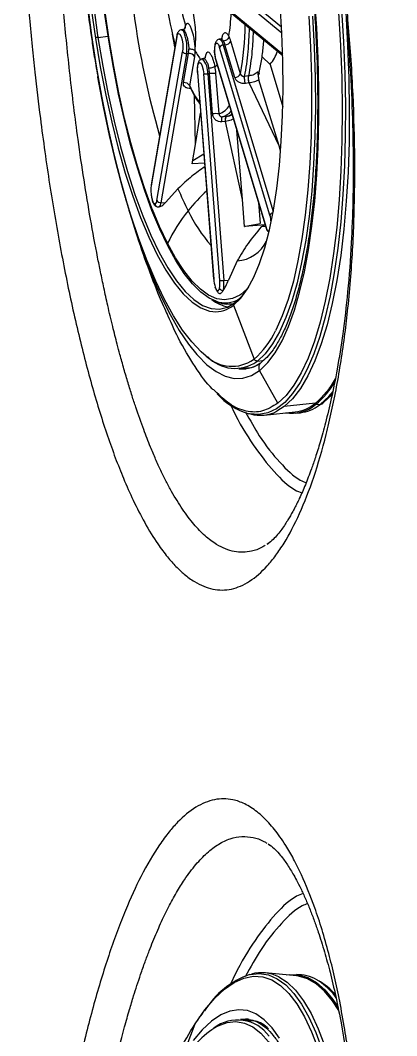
# Model space of a CAD drawing. Extents: x 526 to 610, y 679 to 808.
# Drawn here: x 600.37 to 602.56, y 721.71 to 727.6 of the extents above; entities that cross this region are included whole.
import ezdxf

# ---------------------------------------------------------------- set-up
doc = ezdxf.new("R2010")
doc.units = 0
doc.header["$MEASUREMENT"] = 0
doc.layers.add('1', color=4, linetype='Continuous')

# ---------------------------------------------------------------- blocks, each defined once
blk = doc.blocks.new('JETSETTER LX')
at = {"layer": '1', "color": 3, "linetype": 'Continuous', "lineweight": 25}
for p, q in [((75.7655, 30.6437), (75.4226, 30.9255)), ((75.4399, 30.9464), (75.7637, 30.6802)), ((75.4259, 30.8054), (75.7699, 30.5226)), ((75.4322, 30.7921), (75.7701, 30.5144)), ((75.1921, 30.6646), (75.1815, 30.6628)), ((74.6978, 30.619), (74.757, 30.6254)), ((75.1554, 30.6279), (75.0062, 29.7646)), ((75.1559, 30.6226), (75.0068, 29.7592)), ((75.4127, 30.6102), (75.4021, 30.6085)), ((75.4168, 30.6101), (75.4104, 30.6099)), ((75.5258, 30.4081), (75.4688, 30.5978)), ((75.696, 29.5895), (75.4037, 30.5616)), ((75.435, 30.5764), (75.4248, 30.575)), ((75.4248, 30.575), (75.7147, 29.611)), ((75.492, 30.3868), (75.435, 30.5764)), ((75.0401, 29.6731), (75.1893, 30.5365)), ((75.2124, 30.5248), (75.0632, 29.6614)), ((75.1935, 30.3571), (75.2226, 30.5255)), ((75.2226, 30.5255), (75.2124, 30.5248)), ((75.2304, 30.3383), (75.2595, 30.5067)), ((75.3134, 30.4973), (75.3027, 30.4956)), ((75.3027, 30.4956), (75.3053, 30.4955)), ((75.3099, 30.4961), (75.3124, 30.4966)), ((75.3827, 30.4852), (75.675, 29.5131)), ((75.3828, 30.4889), (75.675, 29.5168)), ((75.6502, 30.5063), (75.6965, 30.4624)), ((75.6965, 30.4624), (75.7706, 30.216)), ((75.2753, 30.4171), (75.3687, 29.2191)), ((75.2761, 30.4167), (75.3695, 29.2187)), ((75.405, 29.21), (75.3115, 30.408)), ((75.3452, 30.4095), (75.335, 30.4085)), ((75.335, 30.4085), (75.4284, 29.2105)), ((75.3634, 30.1758), (75.3452, 30.4095)), ((75.4009, 30.1766), (75.3827, 30.4103)), ((75.572, 30.3964), (75.5492, 30.3932)), ((75.572, 30.3964), (75.5738, 30.3965)), ((75.7495, 29.9912), (75.6321, 30.3736)), ((75.5752, 30.3551), (75.5538, 30.3522)), ((75.7495, 29.9912), (75.5752, 30.3551)), ((75.2638, 29.9986), (75.259, 30.2811)), ((75.2638, 29.9986), (75.2938, 30.1803)), ((75.4386, 30.1321), (75.4171, 30.1299)), ((75.4438, 30.1613), (75.4208, 30.1588)), ((75.5371, 29.6794), (75.4386, 30.1321)), ((75.4438, 30.1613), (75.4456, 30.1615)), ((75.455, 30.1631), (75.4771, 30.1712)), ((75.5371, 29.6794), (75.5041, 30.0815)), ((75.2443, 29.886), (75.2638, 29.9986)), ((75.7582, 29.9623), (75.7495, 29.9912)), ((75.2474, 29.9038), (75.2495, 29.905)), ((75.2495, 29.905), (75.3122, 29.9442)), ((75.3164, 29.89), (75.2443, 29.886)), ((75.1624, 29.7425), (75.0899, 29.6632)), ((75.0632, 29.6614), (75.0899, 29.6632)), ((75.5493, 29.5231), (75.5371, 29.6794)), ((75.6303, 29.6619), (75.6398, 29.5401)), ((75.0457, 29.6367), (75.0496, 29.6371)), ((75.0496, 29.6366), (75.0485, 29.6366)), ((75.5543, 29.5248), (75.6398, 29.5401)), ((75.6701, 29.5335), (75.5493, 29.5231)), ((75.672, 29.523), (75.6453, 29.5207)), ((75.5065, 29.3237), (75.4551, 29.2131)), ((75.4284, 29.2105), (75.4551, 29.2131)), ((75.4691, 29.0748), (75.4858, 29.0766)), ((75.4852, 29.0684), (75.6036, 28.7554)), ((75.6234, 28.7436), (75.6571, 28.7465)), ((75.5158, 28.6988), (75.5615, 28.7028)), ((75.5173, 28.6989), (75.5533, 28.698)), ((75.5663, 28.7008), (75.5507, 28.702)), ((75.5533, 28.698), (75.5589, 28.6985)), ((75.7414, 28.4992), (75.6356, 28.6887)), ((75.7793, 28.48), (75.7369, 28.4528)), ((75.9595, 28.4991), (75.7793, 28.48)), ((75.9606, 28.4914), (75.9901, 28.4945)), ((75.9826, 28.4889), (75.9901, 28.4945)), ((75.9949, 28.4944), (76.0031, 28.4997)), ((75.6622, 28.4301), (75.8424, 28.4492)), ((75.8432, 28.4414), (75.8727, 28.4445)), ((75.6907, 27.6901), (75.6801, 27.6833)), ((75.689, 25.9427), (75.6961, 25.9381)), ((75.8492, 25.1816), (75.669, 25.1986)), ((75.8794, 25.1866), (75.85, 25.1894)), ((75.1967, 24.7306), (75.2621, 24.9037)), ((75.5714, 24.9248), (75.5257, 24.9283)), ((75.5484, 24.9247), (75.576, 24.9243)), ((75.5763, 24.9281), (75.5688, 24.929))]:
    blk.add_line(p, q, dxfattribs=at)
at = {"layer": '1', "color": 3, "linetype": 'Continuous', "lineweight": 25, "flags": 128}
for points in [[(75.6385, 28.691), (75.6836, 28.7344), (75.7262, 28.7912), (75.7663, 28.8609), (75.8035, 28.9433), (75.8376, 29.0377), (75.8684, 29.1438), (75.8958, 29.2607), (75.9195, 29.388), (75.9395, 29.5247), (75.9556, 29.6702), (75.9678, 29.8235), (75.9759, 29.9838), (75.9799, 30.1501), (75.9798, 30.3215), (75.9757, 30.4969), (75.9674, 30.6753), (75.9551, 30.8558)], [(75.9437, 30.7419), (75.9533, 30.5626), (75.9587, 30.3861), (75.9599, 30.2134), (75.9569, 30.0456), (75.9497, 29.8838), (75.9383, 29.729), (75.9228, 29.582), (75.9034, 29.4438), (75.8801, 29.3153), (75.8531, 29.1972), (75.8225, 29.0903), (75.7885, 28.9952), (75.7514, 28.9125), (75.7113, 28.8428), (75.6686, 28.7863), (75.6234, 28.7436)], [(75.9219, 30.7417), (75.9315, 30.5635), (75.9369, 30.388), (75.938, 30.2164), (75.9351, 30.0496), (75.9279, 29.8888), (75.9166, 29.7349), (75.9012, 29.5888), (75.8819, 29.4515), (75.8587, 29.3237), (75.8319, 29.2064), (75.8015, 29.1001), (75.7677, 29.0056), (75.7308, 28.9234), (75.7289, 28.9196)], [(74.6364, 30.8101), (74.6603, 30.6301), (74.6878, 30.4523), (74.7188, 30.2778), (74.753, 30.1076), (74.7903, 29.9427), (74.8304, 29.7841), (74.8732, 29.6327), (74.9183, 29.4894), (74.9655, 29.355), (75.0145, 29.2302), (75.0651, 29.116), (75.117, 29.0128), (75.1697, 28.9213), (75.2231, 28.8421), (75.2715, 28.7816)], [(75.4852, 29.0684), (75.5268, 29.1084), (75.566, 29.1621), (75.6024, 29.229), (75.6359, 29.3087), (75.6661, 29.4007), (75.6929, 29.5042), (75.716, 29.6185), (75.7353, 29.7428), (75.7507, 29.8762), (75.762, 30.0178), (75.7692, 30.1664), (75.7722, 30.3211), (75.7709, 30.4807), (75.7655, 30.6441), (75.7558, 30.8101)], [(74.8889, 32.9409), (74.8461, 32.8996), (74.806, 32.8439), (74.7687, 32.7742), (74.7346, 32.691), (74.704, 32.5949), (74.677, 32.4868), (74.654, 32.3674), (74.6349, 32.2376), (74.6201, 32.0984), (74.6096, 31.9509), (74.6035, 31.7962), (74.6018, 31.6355), (74.6046, 31.47), (74.6118, 31.3009), (74.6234, 31.1296), (74.6393, 30.9573), (74.6594, 30.7854), (74.6834, 30.6152)], [(75.1025, 29.4114), (75.0561, 29.5088), (75.0111, 29.617), (74.9678, 29.7353), (74.9265, 29.8628), (74.8876, 29.9985), (74.8513, 30.1415), (74.8178, 30.2908), (74.7874, 30.4453), (74.7603, 30.6039), (74.7368, 30.7654)], [(75.0143, 29.6211), (75.011, 29.6297), (74.9681, 29.7469), (74.9272, 29.8732), (74.8886, 30.0076), (74.8526, 30.1493), (74.8194, 30.2973), (74.7893, 30.4503), (74.7625, 30.6074), (74.7392, 30.7674), (74.7195, 30.9292), (74.7037, 31.0915), (74.6917, 31.2533), (74.6837, 31.4133), (74.6798, 31.5704), (74.68, 31.7235), (74.6842, 31.8715), (74.6925, 32.0132), (74.7048, 32.1478), (74.7209, 32.2741), (74.7409, 32.3913), (74.7634, 32.4941)], [(76.1119, 30.7812), (76.1234, 30.5936), (76.1308, 30.4082), (76.1341, 30.2262), (76.1334, 30.0484), (76.1286, 29.8758), (76.1196, 29.7094), (76.1067, 29.5499), (76.0899, 29.3983), (76.0691, 29.2554), (76.0446, 29.122), (76.0166, 28.9986), (75.985, 28.8861), (75.9501, 28.785), (75.9122, 28.6958), (75.8713, 28.619), (75.8277, 28.5551), (75.7817, 28.5044), (75.7334, 28.4671), (75.6832, 28.4434), (75.6313, 28.4335), (75.578, 28.4374), (75.5736, 28.4383)], [(76.0091, 31.5297), (76.0363, 31.3397), (76.0596, 31.148), (76.0791, 30.9556), (76.0944, 30.7635), (76.1056, 30.5729), (76.1126, 30.3847), (76.1154, 30.2002), (76.1139, 30.0202), (76.1081, 29.8459), (76.0981, 29.6781), (76.084, 29.5179), (76.0657, 29.366), (76.0435, 29.2234), (76.0174, 29.0909), (75.9876, 28.9692), (75.9542, 28.859), (75.9175, 28.7608), (75.8776, 28.6753), (75.8348, 28.603), (75.7893, 28.5441), (75.7414, 28.4992)], [(74.6634, 30.874), (74.6731, 30.795), (74.6961, 30.6307)], [(76.135, 30.7717), (76.1355, 30.7648), (76.1468, 30.5724), (76.1539, 30.3826), (76.1567, 30.1964), (76.1551, 30.0148), (76.1493, 29.8389), (76.1392, 29.6696), (76.125, 29.5079), (76.1066, 29.3547), (76.0841, 29.2108), (76.0578, 29.0771), (76.0277, 28.9543), (75.9941, 28.8431), (75.957, 28.744), (75.9168, 28.6578), (75.8736, 28.5847), (75.8276, 28.5254), (75.7793, 28.48)], [(74.6834, 30.6152), (74.7114, 30.4479), (74.7429, 30.2849), (74.7778, 30.1273), (74.8158, 29.9764), (74.8566, 29.8334), (74.9, 29.6992), (74.9455, 29.575), (74.9929, 29.4617), (75.0418, 29.3601), (75.0917, 29.271), (75.1424, 29.1952), (75.1934, 29.1331), (75.2444, 29.0852), (75.295, 29.0519), (75.3447, 29.0336), (75.3644, 29.0304)], [(74.6978, 30.619), (74.7256, 30.4529), (74.753, 30.3095)], [(75.144, 30.5623), (75.1415, 30.5754), (75.1302, 30.6383)], [(75.1559, 30.6226), (75.1602, 30.6364), (75.1663, 30.6415), (75.1733, 30.6372), (75.1803, 30.6241), (75.1861, 30.6042), (75.1898, 30.5806), (75.1909, 30.5568), (75.1893, 30.5365)], [(75.4021, 30.6085), (75.4022, 30.6085), (75.4068, 30.6076), (75.4115, 30.6035), (75.4162, 30.5966), (75.4207, 30.5869), (75.4248, 30.575)], [(75.3828, 30.4889), (75.3778, 30.5108), (75.3752, 30.535), (75.3753, 30.5576), (75.3781, 30.5753), (75.3833, 30.5855), (75.39, 30.5864), (75.3971, 30.578), (75.4037, 30.5616)], [(75.3828, 30.4889), (75.3825, 30.4867), (75.3827, 30.4852)], [(75.2761, 30.4167), (75.2756, 30.44), (75.2779, 30.4591), (75.2826, 30.4711), (75.289, 30.4741), (75.2962, 30.4677), (75.3029, 30.4529), (75.3084, 30.4319), (75.3115, 30.408)], [(75.3263, 28.7724), (75.2963, 28.798), (75.2429, 28.8541), (75.1895, 28.9235), (75.1365, 29.0057), (75.0843, 29.1003), (75.0331, 29.2066), (74.9833, 29.324), (74.9352, 29.4517), (74.8891, 29.5891), (74.8452, 29.7352), (74.8038, 29.8891), (74.7652, 30.05), (74.7296, 30.2167), (74.6973, 30.3884), (74.6966, 30.3924)], [(75.2761, 30.4167), (75.2754, 30.417), (75.2753, 30.4171)], [(74.753, 30.3095), (74.7569, 30.2909), (74.7915, 30.1344), (74.8293, 29.9846), (74.8699, 29.8425), (74.9129, 29.7093), (74.9581, 29.5859), (75.0052, 29.4733), (75.0537, 29.3724), (75.1033, 29.284), (75.1537, 29.2086), (75.2044, 29.1469), (75.255, 29.0994), (75.3052, 29.0664), (75.3546, 29.0481), (75.4028, 29.0447), (75.4494, 29.0563), (75.4941, 29.0827)], [(75.1015, 29.426), (75.0555, 29.5225), (75.0143, 29.6211)], [(75.675, 29.5131), (75.6747, 29.5147), (75.675, 29.5168)], [(75.5264, 29.1297), (75.5208, 29.1259), (75.4778, 29.1052), (75.4331, 29.0983), (75.3871, 29.1051), (75.34, 29.1257), (75.2923, 29.1599), (75.2442, 29.2074), (75.1962, 29.2679), (75.1485, 29.3409), (75.1015, 29.426)], [(75.3831, 29.09), (75.3432, 29.1083), (75.295, 29.1428), (75.2465, 29.1907), (75.198, 29.2518), (75.1499, 29.3255), (75.1025, 29.4114)], [(75.3687, 29.2191), (75.3688, 29.219), (75.3695, 29.2187)], [(75.4941, 29.0827), (75.5364, 29.1235), (75.5728, 29.1732)], [(75.5699, 29.1687), (75.5619, 29.1602), (75.5264, 29.1297)], [(75.2715, 28.7816), (75.2769, 28.7756), (75.3306, 28.7222), (75.384, 28.6822), (75.4368, 28.6559), (75.4886, 28.6433), (75.5393, 28.6446), (75.5884, 28.6598), (75.6356, 28.6887)], [(75.9901, 28.4945), (76.0375, 28.5388), (76.062, 28.5681)], [(76.0573, 28.5511), (76.0552, 28.5488), (76.0079, 28.5046)], [(75.5792, 25.1893), (75.5805, 25.1896), (75.6344, 25.195), (75.6871, 25.1866), (75.7382, 25.1644), (75.7876, 25.1285), (75.8349, 25.0791), (75.8799, 25.0166), (75.9224, 24.9411), (75.9621, 24.8532), (75.9988, 24.7532), (76.0323, 24.6418), (76.0625, 24.5194), (76.0891, 24.3869), (76.1121, 24.2448), (76.1313, 24.094), (76.1467, 23.9352), (76.158, 23.7692)], [(75.7928, 25.1869), (75.8095, 25.1892), (75.8631, 25.1877), (75.9153, 25.1723), (75.9659, 25.1431), (76.0145, 25.1002), (76.0609, 25.0439), (76.0917, 24.9972)], [(75.2621, 24.9036), (75.3185, 24.9839), (75.3753, 25.0508), (75.4321, 25.104), (75.4888, 25.1433), (75.5448, 25.1683), (75.6, 25.179), (75.6541, 25.1753), (75.7066, 25.1572), (75.7574, 25.1249), (75.8061, 25.0784), (75.8525, 25.0181), (75.8963, 24.9442), (75.9372, 24.8573), (75.9751, 24.7578), (76.0097, 24.6462), (76.0409, 24.5232), (76.0684, 24.3895), (76.0921, 24.2458), (76.1119, 24.0929), (76.1276, 23.9316), (76.1392, 23.7629)], [(75.7479, 25.1751), (75.7951, 25.1444), (75.8442, 25.0975), (75.891, 25.0366), (75.9352, 24.9622), (75.9766, 24.8744), (76.0148, 24.774), (76.0497, 24.6614), (76.0811, 24.5373), (76.1089, 24.4024), (76.1328, 24.2574), (76.1528, 24.1031), (76.1686, 23.9404), (76.1803, 23.7702)], [(76.0965, 24.9793), (76.0596, 25.0365), (76.0133, 25.0927), (75.9648, 25.1354), (75.9144, 25.1645), (75.8623, 25.1799), (75.8492, 25.1816)], [(75.7512, 24.8202), (75.7081, 24.8801), (75.6626, 24.9268), (75.6151, 24.9599), (75.5658, 24.9793), (75.5151, 24.9848), (75.4632, 24.9764), (75.4104, 24.9542), (75.357, 24.9182), (75.3034, 24.8688), (75.2498, 24.8061)], [(75.3914, 24.8895), (75.3946, 24.8912), (75.447, 24.9108), (75.4984, 24.9164), (75.5486, 24.9077), (75.5972, 24.885), (75.6439, 24.8483), (75.6884, 24.7978), (75.7141, 24.7609)], [(75.5688, 24.929), (75.5539, 24.9298), (75.5268, 24.9282)]]:
    blk.add_lwpolyline(points, dxfattribs=at)
at = {"layer": '1', "color": 3, "linetype": 'Continuous', "lineweight": 25}
for centre, radius, start, end in [((76.7328, 31.1327), 1.5906, 190.1057, 196.22642), ((77.5686, 31.2217), 2.5072, 189.27574, 194.94556), ((79.9576, 31.4506), 5.0985, 187.78484, 195.95286), ((74.3332, 30.8047), 1.1386, 350.97655, 357.76706), ((75.1742, 30.6374), 0.0265, 5.73861, 74.06608), ((75.2862, 30.6515), 0.0886, 155.4957, 171.67471), ((73.8588, 30.709), 1.694, 349.76881, 359.46264), ((73.5125, 30.7211), 2.065, 354.87607, 358.67038), ((74.6988, 30.5862), 0.0328, 91.71631, 117.92352), ((81.4717, 31.662), 6.8537, 188.65481, 188.75357), ((75.1651, 30.6263), 0.00986, 170.4582, 202.08698), ((74.9655, 30.5577), 0.249, 352.4002, 19.29498), ((75.4328, 30.6172), 0.0409, 273.03915, 331.61655), ((75.3128, 30.553), 0.1623, 16.00515, 26.79013), ((73.5672, 30.7214), 2.0347, 354.86349, 358.09031), ((75.055, 30.5527), 0.1698, 350.7641, 359.19064), ((75.028, 30.5444), 0.2345, 350.76411, 359.19072), ((75.5511, 30.6869), 0.3233, 206.8034, 218.0652), ((75.4262, 30.5494), 0.0256, 93.03915, 151.61655), ((75.3221, 30.544), 0.1175, 16.00553, 26.78749), ((74.1965, 30.6611), 1.4025, 349.12739, 355.01745), ((75.544, 30.5975), 0.2034, 318.48178, 343.56837), ((75.2095, 30.5477), 0.0231, 209.09973, 277.1247), ((75.2272, 30.4887), 0.037, 29.09973, 97.1247), ((75.2162, 30.4166), 0.119, 356.08588, 41.52784), ((74.1742, 30.6582), 1.4004, 349.08975, 355.02055), ((75.0537, 30.3869), 0.2923, 4.43613, 10.29509), ((75.353, 30.5057), 0.0597, 294.14325, 308.95771), ((74.98, 30.3791), 0.4039, 4.43611, 10.29647), ((75.3209, 30.5143), 0.1068, 264.95209, 277.54905), ((75.3676, 30.2402), 0.1708, 84.95209, 97.54905), ((75.4898, 30.4276), 0.0409, 273.03915, 331.61656), ((75.1981, 30.3203), 0.037, 29.09973, 97.1247), ((75.7348, 30.5708), 0.5554, 204.7392, 216.63568), ((75.3661, 30.2815), 0.1105, 288.3729, 329.19599), ((75.3952, 30.252), 0.0966, 285.40732, 321.59277), ((75.3859, 30.0065), 0.1708, 84.95209, 97.54905), ((75.4268, 30.2396), 0.0803, 283.54956, 307.53289), ((75.1791, 29.7348), 0.174, 171.94235, 187.46851), ((75.0159, 29.7629), 0.00986, 170.4582, 202.08698), ((76.8589, 30.4472), 1.8371, 202.55548, 206.95908), ((76.1032, 28.9058), 1.1312, 133.20035, 141.21288), ((75.0221, 29.6711), 0.0182, 292.3762, 6.48398), ((75.0603, 29.6844), 0.0231, 209.09973, 277.1247), ((75.0377, 29.6592), 0.0256, 297.5851, 4.87675), ((76.0021, 28.9847), 1.0029, 141.11021, 153.89718), ((76.0407, 30.0116), 0.9105, 205.87222, 220.99445), ((75.7175, 29.5782), 0.0243, 100.47491, 152.20339), ((75.5028, 29.5342), 0.2009, 4.72617, 15.97333), ((75.715, 29.5231), 0.0405, 189.0116, 231.09267), ((75.1133, 29.4194), 0.0135, 151.13098, 216.44619), ((75.4917, 29.529), 0.2058, 274.10407, 333.99371), ((75.555, 29.231), 0.1859, 183.80393, 198.64923), ((75.2603, 29.195), 0.1454, 348.35251, 5.88759), ((75.4143, 29.3163), 0.1068, 264.95209, 277.54905), ((75.2381, 29.1908), 0.1913, 348.35251, 5.88759), ((75.4987, 29.2849), 0.2319, 232.81652, 258.54135), ((75.3789, 29.1954), 0.1656, 264.9811, 309.93875), ((75.4523, 29.2389), 0.1648, 243.3733, 282.44643), ((75.4361, 29.2391), 0.1582, 250.4221, 301.2189), ((75.4956, 29.0718), 0.011, 97.68779, 198.24266), ((75.2892, 29.1252), 0.4854, 310.36656, 334.92761), ((75.4752, 28.9303), 0.217, 226.66963, 305.28856), ((75.4934, 28.9235), 0.2221, 223.68745, 304.87486), ((75.4369, 28.9709), 0.2725, 306.9292, 307.72118), ((75.4557, 28.9604), 0.2741, 306.9307, 307.71978), ((75.46, 28.9158), 0.2871, 307.71964, 308.46111), ((75.6368, 28.8862), 0.504, 309.81083, 330.83619), ((75.6412, 28.8756), 0.4997, 309.74351, 330.09981), ((75.6857, 28.8215), 0.3993, 222.10105, 253.68628), ((75.821, 28.6577), 0.2171, 260.88471, 310.02941), ((75.8158, 28.6739), 0.2263, 276.74074, 309.40619), ((75.8466, 28.6673), 0.2243, 276.67285, 307.31572), ((75.9875, 28.5199), 0.0255, 275.83342, 323.14405), ((75.6401, 28.6384), 0.2093, 254.22109, 297.53833), ((75.744, 24.7159), 0.5013, 109.19795, 148.45538), ((75.6488, 24.9851), 0.2143, 62.47057, 106.25351), ((75.8556, 24.9588), 0.2291, 52.53336, 84.02552), ((75.8102, 24.847), 0.3483, 39.89734, 61.82598), ((75.7564, 24.818), 0.4012, 35.99463, 53.5263), ((75.5086, 24.7012), 0.224, 35.55019, 127.91722), ((75.7127, 24.3668), 0.6136, 121.57409, 149.84356)]:
    blk.add_arc(centre, radius, start, end, dxfattribs=at)
for points, knots in [([(75.072, 33.3372), (75.0738, 33.3376), (75.0893, 33.3406), (75.118, 33.3353), (75.1609, 33.3205), (75.2051, 33.2937), (75.2516, 33.2546), (75.2988, 33.204), (75.3466, 33.142), (75.3946, 33.0687), (75.4425, 32.9843), (75.49, 32.8892), (75.5367, 32.7839), (75.5822, 32.6691), (75.6263, 32.5453), (75.6688, 32.4133), (75.7092, 32.2737), (75.7475, 32.1273), (75.7834, 31.9749), (75.8166, 31.8174), (75.847, 31.6556), (75.8745, 31.4903), (75.8989, 31.3225), (75.92, 31.1531), (75.9377, 30.9829), (75.9519, 30.8128), (75.9626, 30.6439), (75.9698, 30.4769), (75.9733, 30.3128), (75.9731, 30.1525), (75.9693, 29.9968), (75.9619, 29.8465), (75.9509, 29.7026), (75.9364, 29.5657), (75.9186, 29.4367), (75.8974, 29.3162), (75.8732, 29.2049), (75.8461, 29.1035), (75.8162, 29.0126), (75.784, 28.9326), (75.7498, 28.8641), (75.714, 28.8076), (75.6789, 28.7644), (75.656, 28.7449), (75.6453, 28.7359)], [0, 0, 0, 0, 0.00355, 0.030659, 0.054176, 0.079105, 0.103313, 0.1273, 0.151274, 0.175307, 0.199426, 0.223627, 0.247897, 0.272223, 0.296592, 0.320995, 0.345425, 0.369876, 0.394343, 0.418823, 0.443312, 0.467808, 0.492309, 0.516814, 0.54132, 0.565827, 0.590332, 0.614834, 0.639331, 0.663821, 0.688303, 0.712772, 0.737227, 0.761663, 0.786075, 0.810457, 0.834799, 0.859091, 0.883321, 0.907473, 0.931534, 0.955504, 0.979421, 1, 1, 1, 1]), ([(76.3436, 31.9002), (76.3492, 31.8663), (76.3604, 31.7985), (76.3767, 31.6969), (76.3927, 31.5955), (76.4083, 31.4943), (76.4236, 31.3933), (76.4385, 31.2926), (76.453, 31.192), (76.4671, 31.0916), (76.481, 30.9915), (76.4944, 30.8915), (76.5075, 30.7918), (76.5203, 30.6923), (76.5327, 30.593), (76.5447, 30.494), (76.5565, 30.3951), (76.5678, 30.2965), (76.5789, 30.1981), (76.5896, 30.1), (76.5999, 30.002), (76.61, 29.9043), (76.6197, 29.8069), (76.6291, 29.7096), (76.6381, 29.6126), (76.6469, 29.5159), (76.6553, 29.4193), (76.6634, 29.3231), (76.6712, 29.227), (76.6787, 29.1312), (76.6858, 29.0357), (76.6927, 28.9403), (76.6993, 28.8453), (76.7055, 28.7505), (76.7115, 28.6559), (76.7171, 28.5616), (76.7225, 28.4675), (76.7276, 28.3737), (76.7324, 28.2801), (76.7369, 28.1868), (76.7411, 28.0938), (76.745, 28.001), (76.7487, 27.9084), (76.7521, 27.8162), (76.7552, 27.7241), (76.758, 27.6324), (76.7606, 27.5409), (76.7628, 27.4496), (76.7649, 27.3587), (76.7666, 27.268), (76.7681, 27.1775), (76.7694, 27.0873), (76.7704, 26.9974), (76.7711, 26.9078), (76.7719, 26.7623), (76.7719, 26.5614), (76.7699, 26.3055), (76.7659, 26.0511), (76.7599, 25.7982), (76.752, 25.5469), (76.7422, 25.2971), (76.7306, 25.0489), (76.7172, 24.8021), (76.702, 24.5569), (76.6851, 24.3133), (76.6665, 24.0711), (76.6462, 23.8305), (76.6242, 23.5913), (76.6007, 23.3537), (76.5756, 23.1176), (76.549, 22.883), (76.5209, 22.6499), (76.4913, 22.4183), (76.4602, 22.1882), (76.4278, 21.9595), (76.4049, 21.8077), (76.3935, 21.732)], [0, 0, 0, 0, 0.010103, 0.020181, 0.030234, 0.040262, 0.050265, 0.060242, 0.070194, 0.08012, 0.090021, 0.099897, 0.109747, 0.119571, 0.12937, 0.139143, 0.148891, 0.158613, 0.168309, 0.177979, 0.187623, 0.197242, 0.206835, 0.216402, 0.225942, 0.235457, 0.244946, 0.254409, 0.263846, 0.273257, 0.282641, 0.292, 0.301332, 0.310639, 0.319919, 0.329172, 0.3384, 0.347601, 0.356776, 0.365925, 0.375047, 0.384144, 0.393213, 0.402257, 0.411274, 0.420265, 0.429229, 0.438167, 0.447078, 0.455963, 0.464822, 0.473654, 0.48246, 0.491239, 0.499993, 0.525205, 0.550268, 0.575184, 0.599953, 0.624577, 0.649058, 0.673397, 0.697595, 0.721655, 0.745576, 0.769361, 0.793011, 0.816527, 0.839911, 0.863164, 0.886287, 0.909282, 0.932149, 0.95489, 0.977507, 1, 1, 1, 1]), ([(74.2472, 31.5198), (74.2478, 31.5069), (74.249, 31.4807), (74.251, 31.4407), (74.253, 31.3994), (74.2553, 31.3568), (74.2577, 31.3129), (74.2603, 31.2677), (74.2631, 31.2213), (74.2662, 31.1736), (74.2705, 31.1085), (74.2762, 31.0264), (74.283, 30.9377), (74.291, 30.8393), (74.3015, 30.7187), (74.3156, 30.5714), (74.336, 30.3773), (74.3602, 30.1731), (74.3976, 29.8939), (74.4458, 29.5828), (74.5116, 29.2278), (74.5726, 28.949), (74.625, 28.7393), (74.6796, 28.5387), (74.7376, 28.3522), (74.7985, 28.1821), (74.8483, 28.0563), (74.905, 27.929), (74.9715, 27.7997), (75.0382, 27.6916), (75.099, 27.6098), (75.15, 27.5521), (75.202, 27.5035), (75.2736, 27.4518), (75.3655, 27.4148), (75.455, 27.4151), (75.5258, 27.4379), (75.5958, 27.4757), (75.6643, 27.5356), (75.7302, 27.6163), (75.794, 27.7107), (75.8695, 27.8547), (75.9517, 28.0659), (76.0121, 28.271), (76.0546, 28.4511), (76.0931, 28.6416), (76.1247, 28.8424), (76.1504, 29.0595), (76.1658, 29.2279), (76.1776, 29.4064), (76.1926, 29.7629), (76.1882, 30.1448), (76.1647, 30.5316), (76.1502, 30.7128), (76.1317, 30.9051), (76.1082, 31.1088), (76.0795, 31.3182), (76.0559, 31.4691), (76.0393, 31.568), (76.0284, 31.6309), (76.0169, 31.6945), (76.0049, 31.7588), (75.9923, 31.8239), (75.9835, 31.8673), (75.979, 31.8891)], [0, 0, 0, 0, 0.003109, 0.006315, 0.009619, 0.013022, 0.016522, 0.02012, 0.023817, 0.027611, 0.031503, 0.03934, 0.047162, 0.052614, 0.062773, 0.075892, 0.087817, 0.109395, 0.125345, 0.156513, 0.187813, 0.219078, 0.234654, 0.250264, 0.28157, 0.297228, 0.312854, 0.331164, 0.351998, 0.375357, 0.392079, 0.406639, 0.420571, 0.437826, 0.469129, 0.500392, 0.515873, 0.531566, 0.56286, 0.578513, 0.594131, 0.625279, 0.656561, 0.687826, 0.703398, 0.718978, 0.750247, 0.764565, 0.781535, 0.797124, 0.812691, 0.875144, 0.891485, 0.906304, 0.918678, 0.937526, 0.954991, 0.968818, 0.973826, 0.97891, 0.984068, 0.989303, 0.994613, 1, 1, 1, 1]), ([(75.9726, 31.8754), (75.9926, 31.775), (76.0363, 31.5557), (76.0872, 31.2147), (76.1286, 30.8653), (76.1567, 30.5342), (76.1734, 30.2242), (76.18, 29.9368), (76.1782, 29.6728), (76.1683, 29.4087), (76.1493, 29.1513), (76.1207, 28.9075), (76.0881, 28.7019), (76.0539, 28.5308), (76.0205, 28.3907), (75.9893, 28.2781), (75.9617, 28.1899), (75.9386, 28.1228), (75.9191, 28.0705), (75.9015, 28.0263), (75.884, 27.9851), (75.8677, 27.9493), (75.8527, 27.9183), (75.8392, 27.8916), (75.8252, 27.8656), (75.8107, 27.8403), (75.7958, 27.8156), (75.7783, 27.7886), (75.7574, 27.759), (75.7332, 27.729), (75.706, 27.7003), (75.6873, 27.6869), (75.6773, 27.6798)], [0, 0, 0, 0, 0.053711, 0.117447, 0.178236, 0.236075, 0.290947, 0.342839, 0.391753, 0.437702, 0.494387, 0.545925, 0.592396, 0.633798, 0.670115, 0.701331, 0.727438, 0.748437, 0.76466, 0.779918, 0.795291, 0.810778, 0.822466, 0.834216, 0.846026, 0.858758, 0.871595, 0.88876, 0.910215, 0.935923, 0.965855, 1, 1, 1, 1]), ([(74.5771, 31.5663), (74.5793, 31.5027), (74.5838, 31.3742), (74.5968, 31.1798), (74.6141, 30.9846), (74.6357, 30.7937), (74.6549, 30.6525), (74.6665, 30.5761), (74.6689, 30.5604)], [0, 0, 0, 0, 0.190886, 0.385283, 0.578023, 0.770174, 0.952783, 1, 1, 1, 1]), ([(75.6685, 27.6758), (75.6628, 27.6719), (75.6366, 27.6543), (75.5768, 27.6362), (75.4886, 27.6327), (75.3982, 27.6692), (75.3199, 27.7277), (75.2538, 27.7962), (75.1998, 27.8678), (75.1568, 27.9344), (75.1253, 27.9879), (75.094, 28.0458), (75.0632, 28.108), (75.0327, 28.1744), (74.9992, 28.2531), (74.9607, 28.352), (74.929, 28.4417), (74.9068, 28.5087), (74.8956, 28.5433), (74.8842, 28.5795), (74.8726, 28.6174), (74.8608, 28.6571), (74.8487, 28.6985), (74.837, 28.7399), (74.8239, 28.7877), (74.8061, 28.8547), (74.7822, 28.9491), (74.7565, 29.0579), (74.733, 29.164), (74.7134, 29.2573), (74.687, 29.3887), (74.6543, 29.5645), (74.6164, 29.7927), (74.5843, 30.0105), (74.5576, 30.2141), (74.5358, 30.3989), (74.5167, 30.5795), (74.4935, 30.8257), (74.4695, 31.1333), (74.4573, 31.3795), (74.4514, 31.499)], [0, 0, 0, 0, 0.010422, 0.047678, 0.106472, 0.166729, 0.206452, 0.245166, 0.28558, 0.305221, 0.324937, 0.344728, 0.364593, 0.384531, 0.404541, 0.431532, 0.463484, 0.471338, 0.479441, 0.487792, 0.496392, 0.505239, 0.514334, 0.523676, 0.53215, 0.544873, 0.565737, 0.589954, 0.609431, 0.626966, 0.642565, 0.682293, 0.721715, 0.761492, 0.792736, 0.822996, 0.852279, 0.880588, 0.94202, 1, 1, 1, 1]), ([(75.2453, 30.786), (75.2521, 30.75), (75.2657, 30.678), (75.2633, 30.6024), (75.2621, 30.5645)], [0, 0, 0, 0, 0.499842, 1, 1, 1, 1]), ([(75.1816, 30.6623), (75.1804, 30.6623), (75.1757, 30.6622), (75.1687, 30.6573), (75.162, 30.6494), (75.1578, 30.6398), (75.1561, 30.6317), (75.1554, 30.6279)], [0, 0, 0, 0, 0.066567, 0.272663, 0.477548, 0.758454, 1, 1, 1, 1]), ([(75.2029, 30.6696), (75.2016, 30.6684), (75.199, 30.666), (75.1931, 30.6648), (75.1902, 30.6642)], [0, 0, 0, 0, 0.518039, 1, 1, 1, 1]), ([(75.1905, 30.6631), (75.1919, 30.6635), (75.1956, 30.6644), (75.2015, 30.656), (75.2059, 30.6455), (75.2077, 30.641)], [0, 0, 0, 0, 0.273428, 0.690357, 1, 1, 1, 1]), ([(75.2026, 30.6697), (75.2039, 30.6722), (75.207, 30.6779), (75.2061, 30.6845), (75.2056, 30.6882)], [0, 0, 0, 0, 0.446473, 1, 1, 1, 1]), ([(75.2621, 30.5645), (75.2618, 30.5685), (75.2609, 30.5798), (75.2581, 30.6019), (75.2544, 30.6206), (75.2497, 30.6396), (75.2446, 30.6573), (75.2367, 30.6781), (75.2285, 30.693), (75.2205, 30.7002), (75.215, 30.6996), (75.2114, 30.6967), (75.2088, 30.694), (75.2068, 30.6904), (75.2056, 30.6882)], [0, 0, 0, 0, 0.048089, 0.137713, 0.263158, 0.275407, 0.384509, 0.505411, 0.624399, 0.74447, 0.867595, 0.889239, 0.932348, 1, 1, 1, 1]), ([(75.2077, 30.641), (75.2096, 30.6358), (75.2141, 30.6235), (75.2203, 30.5988), (75.2244, 30.5725), (75.2247, 30.5569), (75.2248, 30.5503)], [0, 0, 0, 0, 0.2133162, 0.4999712, 0.7897863, 1, 1, 1, 1]), ([(75.4014, 30.6082), (75.3981, 30.6072), (75.3915, 30.6052), (75.3843, 30.5975), (75.3785, 30.5865), (75.3747, 30.5695), (75.3734, 30.5438), (75.3758, 30.5151), (75.3797, 30.4955), (75.3823, 30.4865), (75.3827, 30.4852)], [0, 0, 0, 0, 0.08002, 0.159214, 0.257824, 0.42886, 0.608537, 0.795409, 0.969776, 1, 1, 1, 1]), ([(75.4106, 30.6096), (75.4107, 30.6097), (75.4137, 30.6119), (75.4199, 30.6077), (75.4248, 30.6001), (75.4269, 30.5969)], [0, 0, 0, 0, 0.031339, 0.592772, 1, 1, 1, 1]), ([(75.4577, 30.6262), (75.4538, 30.6322), (75.4476, 30.6419), (75.44, 30.6453), (75.4363, 30.6455), (75.4317, 30.6451), (75.4247, 30.6405), (75.4195, 30.6287), (75.4168, 30.6181), (75.4163, 30.6133), (75.4159, 30.6101)], [0, 0, 0, 0, 0.239831, 0.389078, 0.434555, 0.460758, 0.672465, 0.882292, 0.920692, 1, 1, 1, 1]), ([(75.632, 30.4072), (75.6348, 30.4196), (75.6431, 30.4564), (75.6536, 30.5207), (75.6587, 30.5772), (75.6611, 30.604)], [0, 0, 0, 0, 0.2115675, 0.6268738, 1, 1, 1, 1]), ([(74.6689, 30.5604), (74.6742, 30.526), (74.6828, 30.4702), (74.6929, 30.4151), (74.6969, 30.3939)], [0, 0, 0, 0, 0.6143425, 1, 1, 1, 1]), ([(75.2625, 30.5411), (75.2626, 30.5449), (75.2627, 30.5525), (75.2623, 30.5605), (75.2621, 30.5645)], [0, 0, 0, 0, 0.497065, 1, 1, 1, 1]), ([(75.3023, 30.4954), (75.299, 30.4944), (75.2923, 30.4924), (75.2851, 30.4848), (75.2792, 30.4738), (75.2754, 30.457), (75.2742, 30.4359), (75.275, 30.4219), (75.2753, 30.4171)], [0, 0, 0, 0, 0.116137, 0.229179, 0.369186, 0.610994, 0.86829, 1, 1, 1, 1]), ([(75.3177, 30.497), (75.3174, 30.4976), (75.3166, 30.4988), (75.3122, 30.4975), (75.3096, 30.4967)], [0, 0, 0, 0, 0.411018, 1, 1, 1, 1]), ([(75.3124, 30.4966), (75.3145, 30.4956), (75.3196, 30.4933), (75.3285, 30.4803), (75.3365, 30.4609), (75.3399, 30.4456), (75.3414, 30.4391)], [0, 0, 0, 0, 0.213316, 0.499971, 0.789786, 1, 1, 1, 1]), ([(75.3774, 30.4513), (75.3748, 30.4629), (75.3705, 30.4825), (75.3637, 30.4999), (75.3602, 30.5073), (75.3593, 30.5091), (75.359, 30.5096), (75.3589, 30.5098), (75.3554, 30.5166), (75.3481, 30.5277), (75.3406, 30.533), (75.3344, 30.5338), (75.3313, 30.5324), (75.3268, 30.5273), (75.3246, 30.5225), (75.3213, 30.5116), (75.3201, 30.5038), (75.319, 30.4968)], [0, 0, 0, 0, 0.156243, 0.263496, 0.291106, 0.298451, 0.300511, 0.301138, 0.301497, 0.441236, 0.580086, 0.604767, 0.719599, 0.734985, 0.857451, 0.87225, 1, 1, 1, 1]), ([(75.5538, 30.3522), (75.5471, 30.3519), (75.5339, 30.3513), (75.5147, 30.3586), (75.4991, 30.3708), (75.4944, 30.3814), (75.492, 30.3868)], [0, 0, 0, 0, 0.249137, 0.498767, 0.748535, 1, 1, 1, 1]), ([(75.5258, 30.4081), (75.5262, 30.4069), (75.5269, 30.4043), (75.529, 30.4009), (75.5316, 30.398), (75.5347, 30.3956), (75.5382, 30.394), (75.5431, 30.3926), (75.5468, 30.3929), (75.5492, 30.3932)], [0, 0, 0, 0, 0.136421, 0.268798, 0.397483, 0.522877, 0.645429, 0.765635, 1, 1, 1, 1]), ([(75.5752, 30.3551), (75.5743, 30.358), (75.5725, 30.3645), (75.5712, 30.3751), (75.5709, 30.3839), (75.5712, 30.3907), (75.5717, 30.3944), (75.572, 30.3964)], [0, 0, 0, 0, 0.222795, 0.500627, 0.676874, 0.820165, 1, 1, 1, 1]), ([(75.5752, 30.3551), (75.5748, 30.3566), (75.5741, 30.3591), (75.5735, 30.3624), (75.573, 30.3655), (75.5724, 30.37), (75.5721, 30.374), (75.5721, 30.3765), (75.5721, 30.3765), (75.572, 30.3765), (75.572, 30.3767), (75.572, 30.3771), (75.572, 30.379), (75.572, 30.383), (75.5724, 30.3897), (75.5733, 30.394), (75.5738, 30.3965)], [0, 0, 0, 0, 0.118149, 0.196622, 0.242137, 0.333387, 0.500734, 0.500766, 0.500859, 0.501227, 0.502698, 0.508571, 0.532046, 0.625841, 0.781932, 1, 1, 1, 1]), ([(75.6274, 30.4203), (75.6204, 30.414), (75.6062, 30.4013), (75.5847, 30.3981), (75.5738, 30.3965)], [0, 0, 0, 0, 0.494273, 1, 1, 1, 1]), ([(75.6321, 30.3736), (75.6239, 30.3688), (75.6072, 30.359), (75.586, 30.3564), (75.5752, 30.3551)], [0, 0, 0, 0, 0.49329, 1, 1, 1, 1]), ([(75.6274, 30.4203), (75.6272, 30.419), (75.6268, 30.4164), (75.6265, 30.4097), (75.6269, 30.3996), (75.6288, 30.3861), (75.6309, 30.3779), (75.6321, 30.3736)], [0, 0, 0, 0, 0.102727, 0.208998, 0.439701, 0.702649, 1, 1, 1, 1]), ([(75.6329, 30.4114), (75.632, 30.4078), (75.6309, 30.4031), (75.6279, 30.4002), (75.6272, 30.3995)], [0, 0, 0, 0, 0.75905, 1, 1, 1, 1]), ([(75.2368, 30.3237), (75.2304, 30.3238), (75.2176, 30.324), (75.2026, 30.3313), (75.1932, 30.3427), (75.1934, 30.3523), (75.1935, 30.3571)], [0, 0, 0, 0, 0.249143, 0.498771, 0.748537, 1, 1, 1, 1]), ([(75.2294, 30.3362), (75.2346, 30.3256), (75.2498, 30.2945), (75.2698, 30.2593), (75.2851, 30.2402), (75.2895, 30.2346)], [0, 0, 0, 0, 0.268437, 0.784653, 1, 1, 1, 1]), ([(75.2304, 30.3383), (75.2303, 30.3375), (75.2299, 30.336), (75.2304, 30.3337), (75.2314, 30.3324), (75.2319, 30.3317)], [0, 0, 0, 0, 0.345769, 0.681286, 1, 1, 1, 1]), ([(75.4171, 30.1299), (75.4105, 30.13), (75.3974, 30.1301), (75.38, 30.1402), (75.3672, 30.156), (75.3647, 30.1692), (75.3634, 30.1758)], [0, 0, 0, 0, 0.249137, 0.498767, 0.748535, 1, 1, 1, 1]), ([(75.4009, 30.1766), (75.401, 30.1753), (75.4012, 30.1726), (75.4025, 30.1688), (75.4045, 30.1655), (75.4071, 30.1628), (75.4102, 30.1607), (75.4147, 30.1588), (75.4184, 30.1588), (75.4208, 30.1588)], [0, 0, 0, 0, 0.136421, 0.2687977, 0.3974828, 0.5228769, 0.6454292, 0.7656348, 1, 1, 1, 1]), ([(75.4386, 30.1321), (75.4383, 30.1354), (75.4378, 30.1428), (75.4387, 30.1515), (75.4402, 30.157), (75.4418, 30.1602), (75.4431, 30.1609), (75.4438, 30.1613)], [0, 0, 0, 0, 0.222799, 0.50064, 0.676851, 0.820146, 1, 1, 1, 1]), ([(75.4386, 30.1321), (75.4385, 30.1338), (75.4383, 30.1368), (75.4384, 30.1403), (75.4386, 30.1433), (75.4389, 30.1474), (75.4399, 30.1535), (75.4421, 30.1596), (75.4444, 30.1608), (75.4456, 30.1615)], [0, 0, 0, 0, 0.118317, 0.196901, 0.242482, 0.33386, 0.501446, 0.750724, 1, 1, 1, 1]), ([(75.4841, 30.148), (75.4795, 30.145), (75.4657, 30.136), (75.4495, 30.1336), (75.4386, 30.1321)], [0, 0, 0, 0, 0.3274, 1, 1, 1, 1]), ([(75.318, 29.8692), (75.2926, 29.8515), (75.2363, 29.8121), (75.1886, 29.7672), (75.1624, 29.7425)], [0, 0, 0, 0, 0.450607, 1, 1, 1, 1]), ([(74.8348, 29.7708), (74.8419, 29.7428), (74.8508, 29.7076), (74.8613, 29.6737), (74.8635, 29.6667)], [0, 0, 0, 0, 0.79249, 1, 1, 1, 1]), ([(75.0063, 29.7119), (75.0075, 29.7032), (75.01, 29.6855), (75.0168, 29.6616), (75.0265, 29.6448), (75.0358, 29.6403), (75.0405, 29.6381)], [0, 0, 0, 0, 0.236991, 0.484711, 0.740813, 1, 1, 1, 1]), ([(75.0065, 29.7122), (75.0077, 29.7038), (75.0093, 29.6917), (75.0129, 29.6779), (75.0157, 29.6696), (75.0188, 29.6629), (75.0233, 29.6562), (75.0266, 29.6551), (75.029, 29.6543)], [0, 0, 0, 0, 0.271453, 0.389532, 0.509236, 0.625997, 0.741669, 1, 1, 1, 1]), ([(75.0485, 29.6366), (75.055, 29.6377), (75.0686, 29.6401), (75.0826, 29.6553), (75.0899, 29.6632)], [0, 0, 0, 0, 0.477824, 1, 1, 1, 1]), ([(74.8726, 29.6367), (74.8871, 29.5878), (74.9222, 29.4693), (74.9879, 29.2836), (75.0475, 29.1278), (75.0877, 29.041), (75.0965, 29.0221)], [0, 0, 0, 0, 0.228629, 0.554668, 0.902688, 1, 1, 1, 1]), ([(75.6453, 29.5207), (75.6188, 29.4894), (75.5667, 29.4279), (75.5263, 29.358), (75.5065, 29.3237)], [0, 0, 0, 0, 0.509531, 1, 1, 1, 1]), ([(75.5492, 29.5242), (75.5493, 29.5242), (75.551, 29.5244), (75.5527, 29.5246), (75.5543, 29.5248)], [0, 0, 0, 0, 0.087198, 1, 1, 1, 1]), ([(75.6453, 29.5207), (75.6489, 29.524), (75.6561, 29.5306), (75.6654, 29.5325), (75.6701, 29.5335)], [0, 0, 0, 0, 0.500333, 1, 1, 1, 1]), ([(75.675, 29.5131), (75.6762, 29.5087), (75.6783, 29.5017), (75.6818, 29.4969), (75.6831, 29.4951)], [0, 0, 0, 0, 0.628632, 1, 1, 1, 1]), ([(75.4254, 29.1522), (75.4303, 29.1605), (75.4406, 29.1778), (75.4501, 29.201), (75.4551, 29.2131)], [0, 0, 0, 0, 0.477824, 1, 1, 1, 1]), ([(75.3805, 29.1651), (75.38, 29.1656), (75.3784, 29.1674), (75.3787, 29.1698), (75.3789, 29.1716)], [0, 0, 0, 0, 0.293961, 1, 1, 1, 1]), ([(75.3789, 29.1716), (75.3812, 29.1658), (75.3845, 29.1577), (75.3892, 29.152), (75.3925, 29.1504), (75.3955, 29.1508), (75.3993, 29.1545), (75.4013, 29.1611), (75.4027, 29.1657)], [0, 0, 0, 0, 0.271453, 0.389532, 0.509236, 0.625997, 0.741669, 1, 1, 1, 1]), ([(75.3802, 29.1649), (75.3818, 29.1614), (75.3851, 29.1543), (75.3905, 29.1458), (75.3961, 29.1387), (75.4003, 29.1362), (75.4025, 29.1349)], [0, 0, 0, 0, 0.233046, 0.47803, 0.733999, 1, 1, 1, 1]), ([(75.4035, 29.1345), (75.4068, 29.135), (75.4132, 29.1358), (75.4214, 29.1468), (75.4254, 29.1522)], [0, 0, 0, 0, 0.50926, 1, 1, 1, 1]), ([(75.3778, 28.569), (75.3723, 28.5737), (75.3336, 28.6062), (75.2614, 28.7083), (75.1726, 28.8534), (75.1192, 28.9731), (75.0972, 29.0224)], [0, 0, 0, 0, 0.0582253, 0.4070026, 0.7557799, 1, 1, 1, 1]), ([(75.6453, 28.7359), (75.6388, 28.7311), (75.6195, 28.7172), (75.5894, 28.703), (75.5656, 28.7002), (75.5544, 28.6988)], [0, 0, 0, 0, 0.21437, 0.629635, 1, 1, 1, 1]), ([(75.5614, 28.7045), (75.5643, 28.7042), (75.5891, 28.7014), (75.6121, 28.715), (75.6325, 28.727)], [0, 0, 0, 0, 0.115835, 1, 1, 1, 1]), ([(75.6454, 28.7356), (75.6436, 28.7342), (75.6396, 28.731), (75.6351, 28.724), (75.632, 28.7156), (75.631, 28.7065), (75.632, 28.6973), (75.6344, 28.6916), (75.6356, 28.6887)], [0, 0, 0, 0, 0.1305405, 0.3044324, 0.4783243, 0.6522162, 0.8261081, 1, 1, 1, 1]), ([(75.7414, 28.4992), (75.7121, 28.4811), (75.6536, 28.445), (75.5588, 28.4477), (75.4665, 28.4847), (75.4055, 28.5427), (75.3778, 28.569)], [0, 0, 0, 0, 0.260888, 0.521776, 0.782665, 1, 1, 1, 1]), ([(75.4655, 28.4949), (75.4704, 28.4842), (75.5136, 28.3899), (75.5992, 28.2529), (75.72, 28.0958), (75.815, 28.0057), (75.8677, 27.9846), (75.8811, 27.9792)], [0, 0, 0, 0, 0.036832, 0.325305, 0.613778, 0.902251, 1, 1, 1, 1]), ([(75.5543, 28.4482), (75.5808, 28.4005), (75.6463, 28.2831), (75.7531, 28.1527), (75.8445, 28.0632), (75.8947, 28.043), (75.9061, 28.0384)], [0, 0, 0, 0, 0.229637, 0.565336, 0.901035, 1, 1, 1, 1]), ([(76.0334, 21.7423), (76.0357, 21.7541), (76.0401, 21.7776), (76.0466, 21.8128), (76.053, 21.848), (76.0593, 21.8831), (76.0654, 21.9181), (76.0713, 21.953), (76.0771, 21.9878), (76.0828, 22.0225), (76.0883, 22.0571), (76.0937, 22.0916), (76.1062, 22.1732), (76.1264, 22.3148), (76.1528, 22.5275), (76.1735, 22.7299), (76.1897, 22.9224), (76.2018, 23.1002), (76.2209, 23.4868), (76.2212, 23.868), (76.2027, 24.224), (76.1894, 24.4005), (76.1725, 24.5686), (76.1525, 24.7261), (76.1291, 24.8801), (76.1022, 25.0302), (76.0711, 25.1772), (76.0249, 25.3648), (75.9624, 25.5682), (75.8917, 25.7429), (75.8345, 25.8583), (75.7923, 25.931), (75.7444, 26.0024), (75.6892, 26.0711), (75.6211, 26.1349), (75.5512, 26.1796), (75.4864, 26.2024), (75.4274, 26.2087), (75.3557, 26.2016), (75.2658, 26.1652), (75.1782, 26.0933), (75.1083, 26.0138), (75.0367, 25.917), (74.9513, 25.7713), (74.8706, 25.5956), (74.8108, 25.4432), (74.7506, 25.2736), (74.6933, 25.0878), (74.6394, 24.8878), (74.5878, 24.6787), (74.5397, 24.4563), (74.4955, 24.2235), (74.464, 24.0425), (74.4349, 23.8593), (74.4091, 23.6803), (74.3846, 23.4922), (74.3634, 23.3114), (74.3421, 23.1087), (74.3255, 22.9289), (74.3087, 22.7201), (74.2978, 22.5596), (74.2898, 22.4209), (74.2855, 22.3377), (74.2817, 22.2588), (74.2785, 22.184), (74.2767, 22.1357), (74.2758, 22.1123)], [0, 0, 0, 0, 0.002902, 0.00579, 0.008665, 0.011526, 0.014374, 0.017208, 0.020029, 0.022836, 0.02563, 0.028411, 0.031179, 0.045332, 0.062469, 0.082126, 0.09369, 0.108576, 0.124849, 0.187304, 0.202872, 0.218461, 0.234991, 0.249749, 0.263882, 0.281029, 0.296609, 0.312181, 0.34626, 0.374727, 0.390656, 0.405887, 0.416943, 0.437156, 0.458033, 0.479296, 0.49963, 0.515124, 0.530904, 0.562207, 0.593381, 0.607973, 0.624661, 0.658144, 0.687146, 0.702769, 0.718426, 0.749732, 0.765344, 0.780918, 0.812177, 0.827834, 0.843489, 0.859516, 0.87467, 0.888347, 0.90593, 0.918673, 0.937238, 0.948976, 0.968494, 0.975444, 0.982069, 0.988371, 0.994348, 1, 1, 1, 1]), ([(74.4799, 22.1337), (74.4849, 22.2545), (74.4952, 22.5007), (74.5191, 22.8317), (74.5454, 23.1188), (74.5717, 23.3619), (74.5976, 23.569), (74.6219, 23.7428), (74.6429, 23.8813), (74.6651, 24.0178), (74.6887, 24.1521), (74.7159, 24.2973), (74.7375, 24.4038), (74.7525, 24.4743), (74.7577, 24.4982), (74.763, 24.5223), (74.7684, 24.5468), (74.774, 24.5716), (74.7784, 24.5909), (74.7832, 24.6115), (74.7896, 24.6392), (74.7988, 24.6776), (74.8098, 24.7226), (74.822, 24.7708), (74.8364, 24.826), (74.8562, 24.8992), (74.8792, 24.98), (74.9033, 25.0593), (74.9249, 25.1269), (74.947, 25.1931), (74.9707, 25.2601), (74.9944, 25.3234), (75.0242, 25.3988), (75.0614, 25.4852), (75.1072, 25.58), (75.1536, 25.6646), (75.2065, 25.7492), (75.2653, 25.8276), (75.3309, 25.896), (75.3976, 25.9463), (75.4654, 25.9782), (75.5328, 25.9914), (75.5981, 25.9847), (75.6463, 25.9707), (75.6721, 25.9536), (75.6774, 25.9501)], [0, 0, 0, 0, 0.058693, 0.119579, 0.159273, 0.197975, 0.238665, 0.262317, 0.286046, 0.309853, 0.333741, 0.357709, 0.389035, 0.39352, 0.398095, 0.402758, 0.40751, 0.41235, 0.41728, 0.418936, 0.424506, 0.433784, 0.44203, 0.451928, 0.463479, 0.476685, 0.498687, 0.516726, 0.530794, 0.546284, 0.564745, 0.58129, 0.595915, 0.626155, 0.656078, 0.685683, 0.714966, 0.75554, 0.79418, 0.833913, 0.874477, 0.914208, 0.953097, 0.990402, 1, 1, 1, 1]), ([(75.6856, 25.9463), (75.697, 25.9382), (75.7179, 25.9234), (75.7475, 25.8918), (75.772, 25.8609), (75.7927, 25.8315), (75.8108, 25.8037), (75.8301, 25.7716), (75.8513, 25.7337), (75.8759, 25.6855), (75.9023, 25.6285), (75.9285, 25.566), (75.9532, 25.5016), (75.9813, 25.4214), (76.0122, 25.3233), (76.0463, 25.1987), (76.0795, 25.0583), (76.1125, 24.8929), (76.1437, 24.6999), (76.171, 24.4784), (76.1916, 24.2368), (76.2042, 23.9873), (76.2094, 23.742), (76.2081, 23.5051), (76.2015, 23.279), (76.1922, 23.096), (76.183, 22.9575), (76.1759, 22.8635), (76.1691, 22.7821), (76.162, 22.7046), (76.1533, 22.6159), (76.1399, 22.4914), (76.1202, 22.3286), (76.0937, 22.1394), (76.063, 21.9453), (76.0397, 21.8184), (76.028, 21.7552)], [0, 0, 0, 0, 0.037797, 0.069485, 0.095027, 0.114366, 0.132088, 0.147584, 0.165803, 0.186759, 0.210168, 0.233206, 0.255161, 0.276023, 0.310381, 0.342887, 0.378713, 0.418221, 0.461394, 0.508255, 0.558054, 0.606062, 0.651504, 0.694355, 0.73459, 0.772079, 0.790711, 0.807085, 0.8212, 0.833102, 0.847454, 0.867333, 0.897854, 0.932219, 0.966266, 1, 1, 1, 1]), ([(75.8881, 25.6581), (75.8757, 25.6534), (75.8238, 25.6339), (75.7299, 25.5465), (75.6097, 25.3928), (75.5206, 25.2495), (75.4741, 25.1468), (75.4654, 25.1274)], [0, 0, 0, 0, 0.088461, 0.370467, 0.652472, 0.934478, 1, 1, 1, 1]), ([(75.9141, 25.5995), (75.9035, 25.5955), (75.8539, 25.5767), (75.7635, 25.4902), (75.6526, 25.3558), (75.5833, 25.2312), (75.5525, 25.1758)], [0, 0, 0, 0, 0.088796, 0.414205, 0.739614, 1, 1, 1, 1]), ([(75.3066, 24.9677), (75.2983, 24.9571), (75.286, 24.9414), (75.274, 24.9219), (75.2701, 24.9155)], [0, 0, 0, 0, 0.671493, 1, 1, 1, 1]), ([(75.0989, 24.5844), (75.1208, 24.6356), (75.1735, 24.7585), (75.2294, 24.8502), (75.2621, 24.9036)], [0, 0, 0, 0, 0.416561, 1, 1, 1, 1]), ([(75.5747, 24.9269), (75.5823, 24.9261), (75.6024, 24.9239), (75.6357, 24.9082), (75.675, 24.88), (75.7143, 24.8383), (75.7519, 24.7855), (75.7879, 24.7214), (75.822, 24.6459), (75.854, 24.5595), (75.8835, 24.4624), (75.9103, 24.3553), (75.9341, 24.2386), (75.9549, 24.113), (75.9725, 23.9793), (75.9866, 23.8381), (75.9972, 23.6903), (76.0043, 23.5367), (76.0078, 23.3781), (76.0077, 23.2153), (76.0039, 23.0493), (75.9966, 22.8809), (75.9856, 22.7111), (75.9711, 22.5406), (75.9531, 22.3706), (75.9318, 22.2018), (75.9073, 22.0352), (75.8797, 21.8717), (75.8491, 21.7121), (75.8157, 21.5573), (75.7797, 21.4081), (75.7413, 21.2654), (75.7008, 21.1299), (75.6583, 21.0024), (75.6141, 20.8835), (75.5686, 20.7739), (75.5219, 20.6745), (75.4767, 20.5889), (75.4469, 20.5411), (75.4332, 20.519)], [0, 0, 0, 0, 0.016451, 0.043668, 0.072548, 0.100142, 0.127204, 0.154154, 0.181123, 0.208175, 0.235321, 0.262551, 0.289851, 0.317207, 0.344606, 0.37204, 0.399501, 0.426982, 0.45448, 0.48199, 0.509509, 0.537036, 0.564567, 0.592102, 0.619637, 0.647172, 0.674705, 0.702232, 0.729754, 0.757267, 0.784768, 0.812255, 0.839723, 0.867167, 0.894581, 0.921956, 0.949283, 0.976548, 1, 1, 1, 1]), ([(75.6872, 24.8743), (75.6847, 24.8769), (75.6581, 24.9044), (75.619, 24.9214), (75.5814, 24.9207), (75.5711, 24.9205)], [0, 0, 0, 0, 0.070437, 0.744422, 1, 1, 1, 1])]:
    blk.add_open_spline(points, degree=3, knots=knots, dxfattribs=at)
for points in [[(75.4577, 30.6261), (75.457, 30.6228), (75.4556, 30.616), (75.4483, 30.6069), (75.4384, 30.5997), (75.4308, 30.5979), (75.4269, 30.5969)], [(75.2625, 30.5411), (75.2609, 30.5426), (75.2578, 30.5456), (75.2482, 30.5489), (75.2367, 30.5508), (75.2287, 30.5505), (75.2248, 30.5503)], [(75.3774, 30.4513), (75.376, 30.4501), (75.3733, 30.4477), (75.3643, 30.444), (75.3532, 30.4409), (75.3453, 30.4397), (75.3414, 30.4391)], [(75.5538, 30.3522), (75.5529, 30.3555), (75.5511, 30.362), (75.5494, 30.3735), (75.5486, 30.3846), (75.549, 30.3903), (75.5492, 30.3932)], [(75.4171, 30.1299), (75.4168, 30.1336), (75.4164, 30.1411), (75.417, 30.1503), (75.4185, 30.157), (75.4201, 30.1582), (75.4208, 30.1588)], [(75.029, 29.6543), (75.0295, 29.6518), (75.0304, 29.6469), (75.0351, 29.641), (75.0413, 29.6371), (75.0461, 29.6368), (75.0485, 29.6366)], [(75.4027, 29.1657), (75.4036, 29.1638), (75.4054, 29.1599), (75.411, 29.1554), (75.418, 29.1524), (75.423, 29.1523), (75.4254, 29.1522)], [(75.6234, 28.7436), (75.6214, 28.7436), (75.6174, 28.7436), (75.6116, 28.7461), (75.6067, 28.75), (75.6046, 28.7536), (75.6036, 28.7554)]]:
    blk.add_open_spline(points, degree=3, dxfattribs=at)

msp = doc.modelspace()

# ---------------------------------------------------------------- block references
at = {"layer": '1'}
msp.add_blockref('JETSETTER LX', (526.127, 696.8772), dxfattribs=at)

doc.saveas('drawing.dxf')
